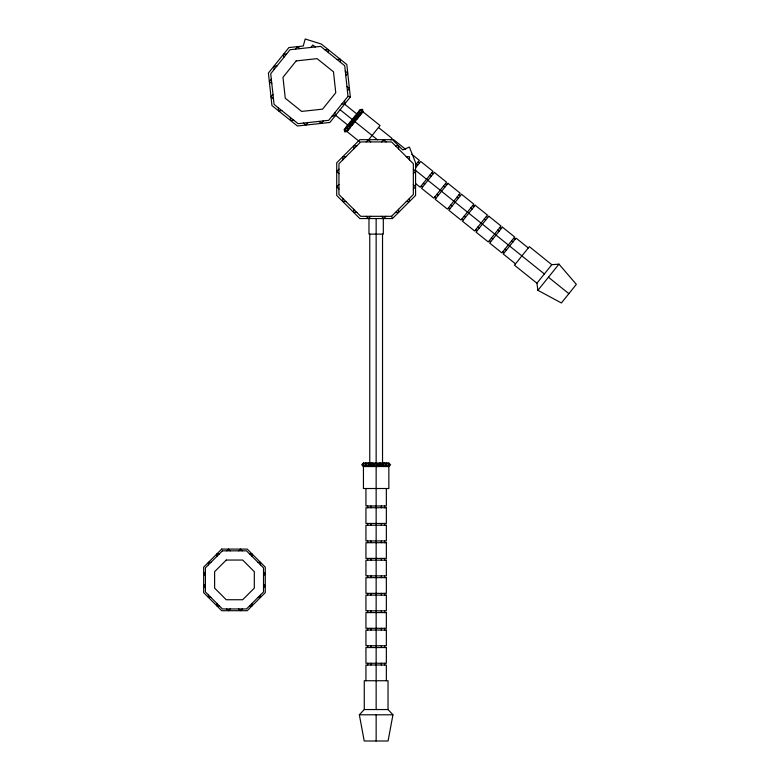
<?xml version="1.0" encoding="UTF-8"?>
<svg xmlns="http://www.w3.org/2000/svg" width="780" height="780" viewBox="0 0 780 780"><rect width="100%" height="100%" fill="white"/><g stroke="black" fill="none" stroke-linecap="round" stroke-linejoin="round"><path stroke-width="1.17" d="M208.435 564.827L208.455 562.38L210.902 562.361M216.947 556.316L216.967 553.868L219.414 553.849M251.979 603.476L251.96 605.923L249.512 605.943M260.491 594.965L260.471 597.412L258.024 597.431M342.829 159.832L342.859 156.692L345.988 156.663M353.72 148.931L353.75 145.801L356.889 145.772M398.57 209.293L398.541 212.433L395.401 212.462M409.461 198.403L409.432 201.532L406.302 201.562M347.324 125.609L347.168 128.583L348.757 129.402L346.037 127.208L347.168 128.583L350.044 127.803L349.401 123.016L352.131 125.209L347.324 125.609L350.044 127.803M361.169 113.958L360.038 112.583L357.162 113.373L357.805 118.151L355.075 115.957L359.882 115.557L360.038 112.583L358.449 111.764M392.944 714.792L388.069 741L364.221 741L359.346 714.792L364.27 709.547L364.27 680.735L388.031 680.735L388.031 709.547L392.944 714.792L359.346 714.792M366.239 463.037L366.239 466.528M388.849 466.528L388.849 463.037L363.441 463.037L361.725 464.782L363.441 466.528L388.849 466.528L390.565 464.782L388.849 463.037L388.849 488.514L363.441 488.514L363.441 463.037L363.441 466.528M368.296 466.528L371.621 463.037L371.621 466.528L368.296 463.037L365.878 464.782L368.296 466.528L368.296 463.037M383.994 463.037L380.669 466.528L380.669 463.037L383.994 466.528L386.412 464.782L386.051 463.037L386.051 466.528L386.412 464.782L383.994 463.037L383.994 466.528M271.323 79.141L269.383 81.598L271.801 83.587M272.981 94.458L271.04 96.915L273.468 98.904M345.764 75.592L347.704 73.125L345.277 71.146M347.431 90.909L349.372 88.442L346.944 86.463M348.017 96.32L328.712 120.335L298.077 123.669L274.063 104.354L270.728 73.72L290.043 49.705L320.677 46.381L344.692 65.686L348.017 96.32L350.337 97.003L346.817 64.526L321.35 44.06L305.204 39L303.244 46.02L288.873 47.58L268.408 73.047L271.937 105.524L297.394 125.989L329.872 122.46L350.337 97.003M347.002 131.576L362.924 111.774L362.642 109.346L360.204 109.59L344.282 129.392L344.565 131.82L347.002 131.576L344.282 129.392L359.629 141.726M368.579 139.825L380.055 125.551L360.204 109.59L362.924 111.774M390.887 139.971L392.106 138.45L378.495 127.501M415.584 165.028L419.348 160.349L411.801 154.284M415.633 167.758L420.712 161.441L432.968 171.298L420.176 187.21L415.457 183.417M536.913 283.208L551.801 264.693L558.967 264.147L576.342 284.369L561.395 302.962L537.917 290.326L536.913 283.208L514.459 265.161L529.347 246.636L551.801 264.693M537.917 290.326L558.967 264.147M295.493 49.12L297.482 46.693L299.939 48.633M310.81 47.453L312.799 45.026L315.256 46.966M307.944 122.596L305.955 125.014L303.488 123.074M323.261 120.929L321.272 123.357L318.805 121.417M338.949 169.162L336.755 171.395L338.949 173.628M338.949 184.567L336.755 186.8L338.949 189.043M413.341 173.667L415.535 171.424L413.341 169.192M413.341 189.072L415.535 186.839L413.341 184.597M205.403 572.111L203.687 573.865L205.403 575.611M205.403 584.152L203.687 585.897L205.403 587.642M263.523 575.64L265.239 573.885L263.523 572.14M263.523 587.672L265.239 585.926L263.523 584.181M391.55 216.314L413.341 194.522L413.341 163.712L391.55 141.921L360.74 141.921L338.949 163.712L338.949 194.522L360.74 216.314L391.55 216.314L392.476 218.546L415.574 195.448L415.574 162.786L409.402 147.03L402.694 149.897L392.476 139.678L359.814 139.678L336.716 162.786L336.716 195.448L359.814 218.546L392.476 218.546M366.22 141.921L368.462 139.727L370.695 141.921M381.625 141.921L383.867 139.727L386.1 141.921M370.666 216.314L368.423 218.507L366.19 216.314M386.071 216.314L383.828 218.507L381.595 216.314M226.717 550.836L228.462 549.12L230.207 550.836M238.748 550.836L240.493 549.12L242.249 550.836M230.178 608.956L228.433 610.672L226.688 608.956M242.219 608.956L240.474 610.672L238.719 608.956M286.621 53.957L283.51 54.327L283.822 57.437M276.968 65.959L273.858 66.329L274.17 69.449M341.776 104.081L344.887 103.72L344.584 100.601M332.124 116.093L335.234 115.723L334.922 112.603M324.948 49.813L328.068 49.511L328.439 52.621M336.96 59.475L340.07 59.163L340.441 62.273M281.794 110.575L278.674 110.887L278.304 107.776M293.797 120.227L290.686 120.539L290.316 117.429M364.27 709.547L388.031 709.547M395.431 145.792L398.56 145.831L398.59 148.96M406.322 156.692L409.461 156.721L409.49 159.851M345.969 201.542L342.829 201.513L342.8 198.374M356.86 212.433L353.73 212.404L353.701 209.274M249.532 553.868L251.979 553.888L251.998 556.335M258.043 562.38L260.491 562.399L260.51 564.847M210.883 597.412L208.435 597.392L208.416 594.945M219.394 605.923L216.947 605.904L216.928 603.457M393.471 139.542L405.727 149.399M528.294 247.942L516.038 238.095L503.246 253.997L515.502 263.854M418.255 161.714L419.611 162.805M431.866 172.663L433.231 173.755M445.487 183.612L446.852 184.704M459.108 194.561L460.473 195.653M472.729 205.511L474.084 206.602M486.34 216.46L487.705 217.552M499.96 227.409L501.325 228.501M513.581 238.358L514.946 239.45M357.162 113.373L359.882 115.557M344.594 104.149L356.733 113.899M416.227 164.229L417.593 165.321M429.848 175.178L431.203 176.27M443.469 186.127L444.824 187.22M457.08 197.077L458.445 198.169M470.701 208.026L472.066 209.118M484.322 218.975L485.686 220.067M497.942 229.924L499.298 231.016M511.553 240.874L512.918 241.976M340.109 109.736L377.54 139.834M415.252 170.157L544.352 273.956M548.438 277.241L568.874 293.66M423.296 183.329L424.661 184.421M436.917 194.278L438.272 195.37M450.528 205.228L451.893 206.32M464.149 216.177L465.514 217.269M477.769 227.126L479.135 228.218M491.39 238.076L492.745 239.168M505.011 249.025L506.366 250.117M335.615 115.313L347.753 125.073M421.268 185.845L422.633 186.937M434.889 196.794L436.254 197.886M448.51 207.743L449.865 208.835M462.13 218.692L463.486 219.784M475.741 229.642L477.106 230.734M489.362 240.591L490.727 241.683M502.983 251.54L504.348 252.632M386.353 488.514L386.353 505.986L365.937 505.986L365.937 488.514M386.353 680.735L386.353 665.008L365.937 665.008L365.937 680.735M384.598 505.986L384.598 507.731M384.598 523.458L384.598 525.213M384.598 540.94L384.598 542.685M384.598 558.412L384.598 560.157M384.598 575.884L384.598 577.629M384.598 593.365L384.598 595.111M384.598 610.837L384.598 612.583M384.598 628.309L384.598 630.055M384.598 645.782L384.598 647.536M384.598 663.263L384.598 665.008M383.311 218.546L383.311 234.117L368.979 234.117L368.979 218.546M382.531 234.117L382.531 463.037M381.371 505.986L381.371 507.731M381.371 523.458L381.371 525.213M381.371 540.94L381.371 542.685M381.371 558.412L381.371 560.157M381.371 575.884L381.371 577.629M381.371 593.365L381.371 595.111M381.371 610.837L381.371 612.583M381.371 628.309L381.371 630.055M381.371 645.782L381.371 647.536M381.371 663.263L381.371 665.008M376.145 218.546L376.145 709.547M376.145 714.792L376.145 741M370.919 505.986L370.919 507.731M370.919 523.458L370.919 525.213M370.919 540.94L370.919 542.685M370.919 558.412L370.919 560.157M370.919 575.884L370.919 577.629M370.919 593.365L370.919 595.111M370.919 610.837L370.919 612.583M370.919 628.309L370.919 630.055M370.919 645.782L370.919 647.536M370.919 663.263L370.919 665.008M369.759 234.117L369.759 463.037M367.692 505.986L367.692 507.731M367.692 523.458L367.692 525.213M367.692 540.94L367.692 542.685M367.692 558.412L367.692 560.157M367.692 575.884L367.692 577.629M367.692 593.365L367.692 595.111M367.692 610.837L367.692 612.583M367.692 628.309L367.692 630.055M367.692 645.782L367.692 647.536M367.692 663.263L367.692 665.008M352.238 119.486L352.882 124.273L350.161 122.08L354.968 121.68L354.325 116.903L357.045 119.087L352.238 119.486M345.569 127.793L345.413 130.767L348.29 129.977L345.569 127.793M361.793 110.399L361.637 113.373L358.917 111.189L361.793 110.399M373.952 464.782L372.82 466.528L372.82 463.037L376.145 466.528L379.47 463.037L379.47 466.528L376.145 463.037L373.952 464.782M296.166 60.908L282.984 77.308L285.256 98.231L301.655 111.413L322.579 109.141L335.761 92.742L333.489 71.819L317.09 58.636L296.166 60.908M434.323 172.39L421.541 188.302L433.797 198.159L446.579 182.247L434.323 172.39M447.944 183.339L435.152 199.251L447.418 209.108L460.2 193.196L447.944 183.339M461.565 194.288L448.773 210.2L461.029 220.057L473.821 204.145L461.565 194.288M475.186 205.237L462.394 221.149L474.649 231.007L487.441 215.095L475.186 205.237M488.797 216.197L476.014 232.099L488.27 241.956L501.062 226.044L488.797 216.197M502.417 227.146L489.635 243.048L501.891 252.905L514.673 236.993L502.417 227.146M221.705 549.091L203.658 567.138L203.658 592.654L221.705 610.701L247.221 610.701L265.268 592.654L265.268 567.138L247.221 549.091L221.705 549.091M222.427 550.836L205.403 567.859L205.403 591.932L222.427 608.956L246.499 608.956L263.523 591.932L263.523 567.859L246.499 550.836L222.427 550.836M226.249 560.05L214.617 571.672L214.617 588.12L226.249 599.742L242.687 599.742L254.309 588.12L254.309 571.672L242.687 560.05L226.249 560.05M365.498 463.037L363.08 464.782L365.498 466.528L365.498 463.037M389.21 464.782L386.792 466.528L386.792 463.037L389.21 464.782M386.353 507.731L365.937 507.731L365.937 523.458L386.353 523.458L386.353 507.731M386.353 525.213L365.937 525.213L365.937 540.94L386.353 540.94L386.353 525.213M386.353 542.685L365.937 542.685L365.937 558.412L386.353 558.412L386.353 542.685M386.353 560.157L365.937 560.157L365.937 575.884L386.353 575.884L386.353 560.157M386.353 577.629L365.937 577.629L365.937 593.365L386.353 593.365L386.353 577.629M386.353 595.111L365.937 595.111L365.937 610.837L386.353 610.837L386.353 595.111M386.353 612.583L365.937 612.583L365.937 628.309L386.353 628.309L386.353 612.583M386.353 630.055L365.937 630.055L365.937 645.782L386.353 645.782L386.353 630.055M386.353 647.536L365.937 647.536L365.937 663.263L386.353 663.263L386.353 647.536"/></g></svg>
